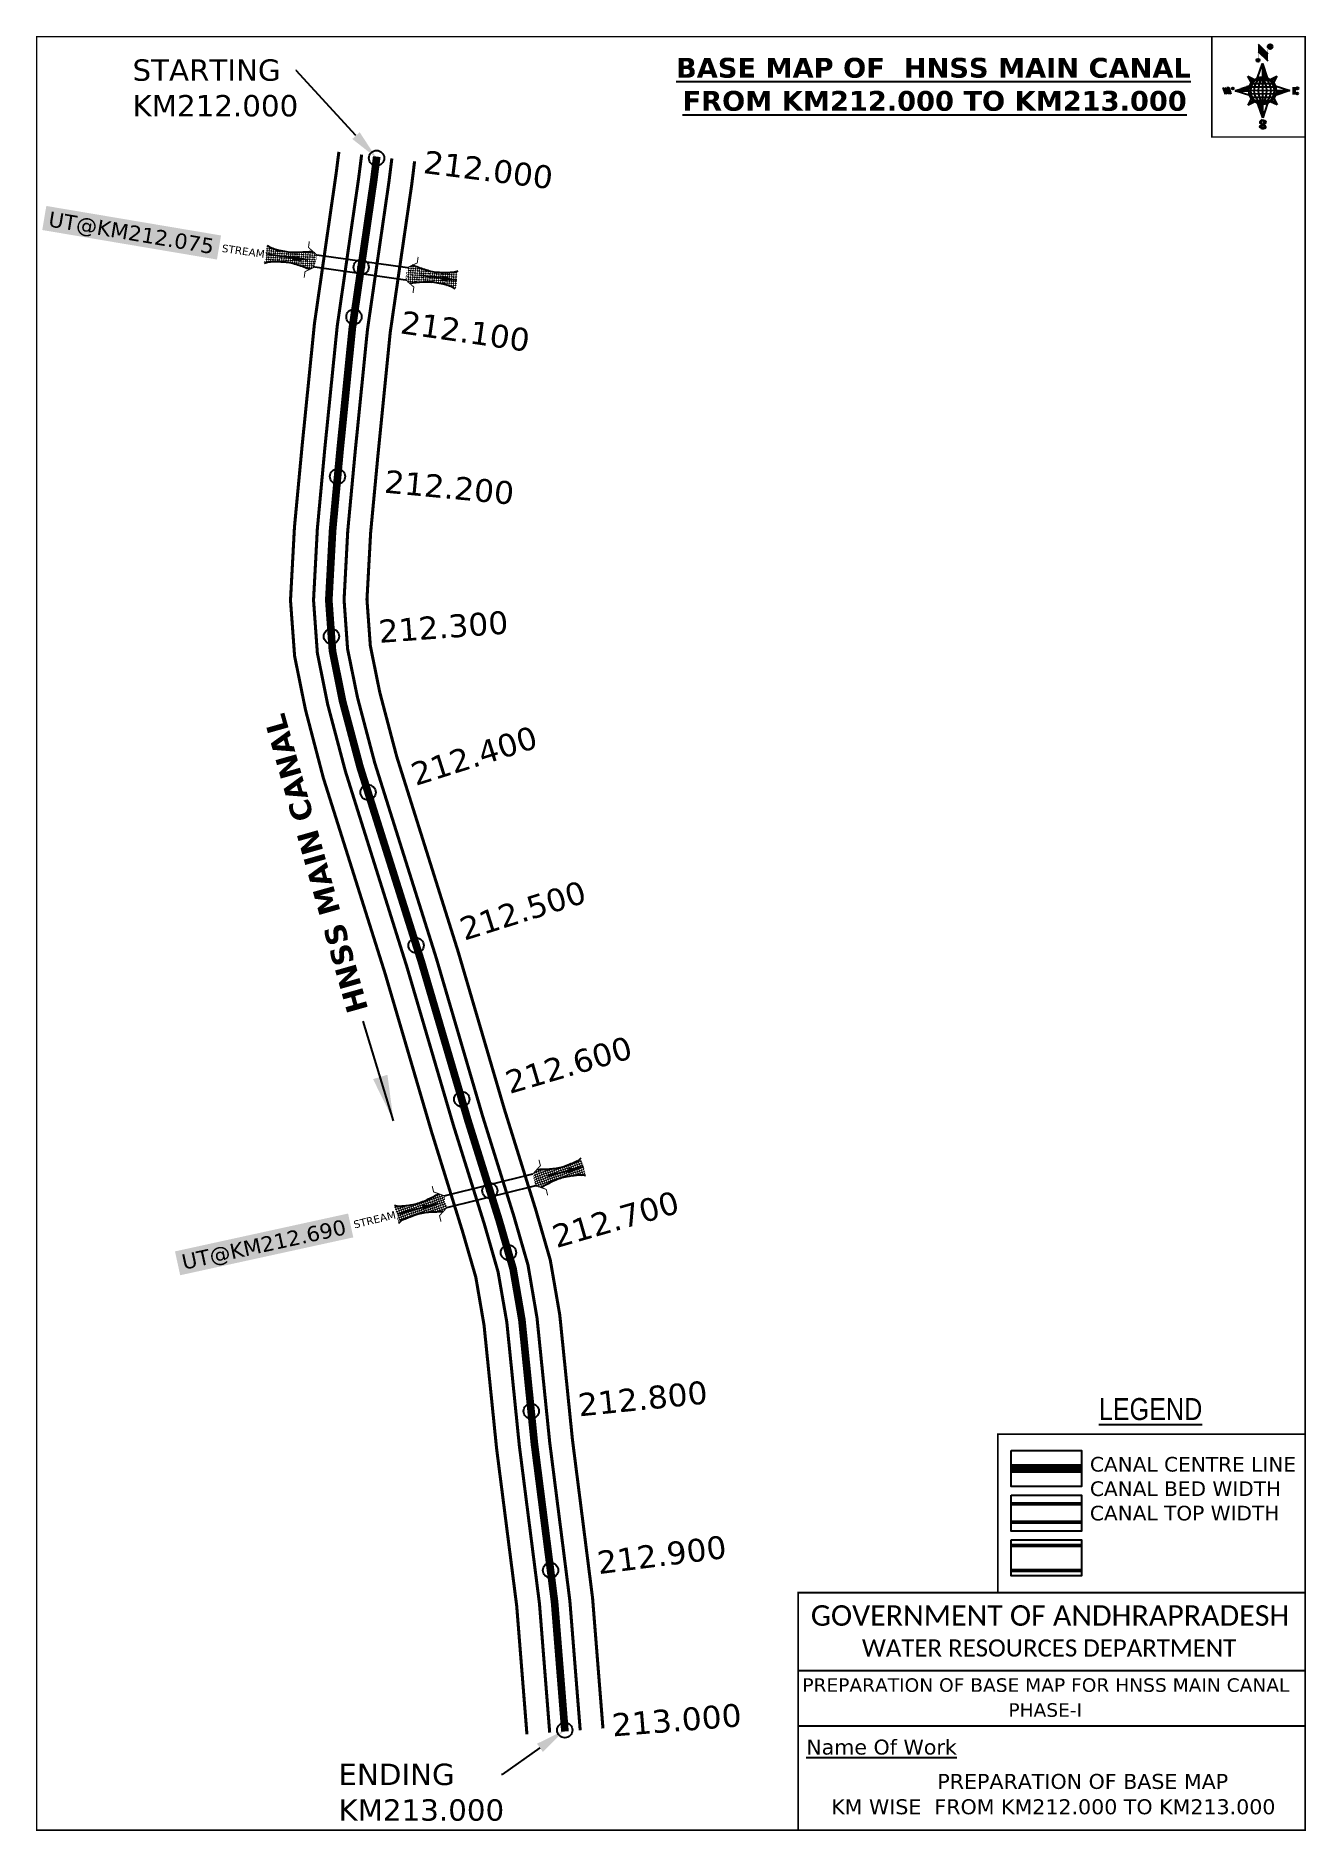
# Model space of a CAD drawing. Header units: inches. Extents: x 741730 to 742562, y 1632099 to 1633276.
import ezdxf
from ezdxf import colors
from ezdxf.entities.mleader import LeaderData, LeaderLine
from ezdxf.enums import TextEntityAlignment as Align
from ezdxf.math import Vec2, Vec3

# ---------------------------------------------------------------- set-up
doc = ezdxf.new("R2010")
doc.units = ezdxf.units.IN
doc.header["$MEASUREMENT"] = 0
doc.header["$PDMODE"] = 32
doc.header["$PDSIZE"] = 10
doc.linetypes.add('HIDDEN2', pattern=[0.1875, 0.125, -0.0625])
for name, color, linetype in [('AQUADUCT', 1, 'Continuous'), ('bord', 1, 'Continuous'), ('CANAL1', 1, 'Continuous'), ('CSMark', 72, 'Continuous'), ('DCBMS', 232, 'Continuous'), ('PAGE', 7, 'Continuous'), ('STRUCTURE', 5, 'Continuous'), ('TEXT', 7, 'Continuous')]:
    doc.layers.add(name, color=color, linetype=linetype)
doc.styles.add('ARIALN', font='ARIALN_1.TTF')
doc.styles.get("Standard").update_dxf_attribs({"font": 'verdana_0.ttf'})
doc.dimstyles.get("Standard").update_dxf_attribs({"dimtxt": 0.18, "dimasz": 0.18, "dimexe": 0.18, "dimexo": 0.0625, "dimgap": 0.09, "dimtad": 0, "dimtih": 1, "dimtoh": 1, "dimdec": 4, "dimzin": 0, "dimdsep": 46, "dimtxsty": 'Standard', "dimcen": 0.09, "dimadec": 0, "dimazin": 0, "dimtfac": 1, "dimtdec": 4, "dimtofl": 0, "dimtmove": 0, "dimatfit": 3, "dimfxl": 0, "dimtolj": 1, "dimtzin": 0, "dimarcsym": 0})
pattern_1 = [(267.297113149, (-8720374.938, 50637915.138), (10.5367255337, -0.497431438), [])]
pattern_2 = [(357.297113149, (-8720374.938, 50637915.138), (0.497431438, 10.5367255337), [])]

# ---------------------------------------------------------------- blocks, each defined once
blk = doc.blocks.new('*X16')
at = {"color": 0, "linetype": 'Continuous'}
for p, q in [((6321.6, 240.5), (6322.3, 241.2)), ((6321.6, 240.3), (6322.3, 241)), ((6321.6, 240.1), (6322.3, 240.8)), ((6321.6, 239.9), (6322.4, 240.7)), ((6321.6, 239.8), (6322.4, 240.6)), ((6321.6, 239.6), (6322.5, 240.5)), ((6321.6, 239.4), (6322.5, 240.3)), ((6321.6, 239.2), (6322.6, 240.2)), ((6321.7, 239.1), (6322.6, 240.1)), ((6321.8, 240.8), (6322.4, 241.4)), ((6321.8, 239), (6322.7, 240)), ((6321.8, 239), (6322.8, 239.9)), ((6321.9, 238.9), (6322.9, 239.8)), ((6322, 238.8), (6323, 239.7)), ((6322.1, 241.3), (6322.4, 241.6)), ((6322.1, 238.7), (6323.1, 239.6)), ((6322.2, 238.6), (6323.1, 239.6)), ((6322.3, 238.5), (6323.2, 239.5)), ((6322.4, 238.5), (6323.3, 239.4)), ((6322.5, 238.4), (6323.4, 239.3)), ((6322.7, 238.4), (6323.6, 239.3)), ((6322.8, 238.3), (6323.7, 239.2)), ((6322.9, 238.3), (6323.8, 239.1)), ((6323.1, 238.2), (6323.9, 239.1)), ((6323.2, 238.2), (6324, 239)), ((6323.3, 238.2), (6324.2, 239)), ((6323.5, 238.1), (6324.3, 238.9)), ((6323.7, 238.1), (6324.4, 238.9)), ((6323.8, 238.1), (6324.6, 238.8)), ((6324.1, 238.2), (6324.7, 238.8)), ((6324.3, 238.3), (6324.9, 238.8)), ((6324.6, 238.3), (6325.1, 238.8)), ((6324.8, 238.4), (6325.2, 238.8)), ((6325.1, 238.5), (6325.4, 238.8)), ((6325.4, 238.6), (6325.6, 238.8))]:
    blk.add_line(p, q, dxfattribs=at)
blk = doc.blocks.new('*X15')
at = {"color": 0, "linetype": 'Continuous'}
for p, q in [((6324.4, 240.3), (6324.5, 240.4)), ((6324.6, 240.3), (6324.8, 240.5)), ((6324.7, 240.2), (6325, 240.5)), ((6324.8, 240.2), (6325.2, 240.6)), ((6325, 240.1), (6325.5, 240.6)), ((6325.1, 240.1), (6325.6, 240.6)), ((6325.2, 240), (6325.8, 240.6)), ((6325.3, 240), (6326, 240.6)), ((6325.4, 239.9), (6326.1, 240.6)), ((6325.5, 239.8), (6326.2, 240.5)), ((6325.6, 239.8), (6326.3, 240.5)), ((6325.7, 239.7), (6326.5, 240.4)), ((6325.9, 239.6), (6326.6, 240.3)), ((6326, 239.5), (6326.7, 240.3)), ((6326, 239.4), (6326.8, 240.2)), ((6326.1, 239.3), (6327, 240.2)), ((6326.2, 239.3), (6327.1, 240.1)), ((6326.3, 239.2), (6327.1, 240)), ((6326.4, 239.1), (6327.2, 239.9)), ((6326.5, 239), (6327.3, 239.8)), ((6326.5, 238.9), (6327.4, 239.7)), ((6326.6, 238.8), (6327.5, 239.6)), ((6326.7, 238.7), (6327.5, 239.5)), ((6326.8, 238.6), (6327.6, 239.4)), ((6326.8, 238.5), (6327.7, 239.3)), ((6326.8, 236.5), (6327.4, 237)), ((6326.9, 238.3), (6327.8, 239.2)), ((6326.9, 238.2), (6327.9, 239.1)), ((6326.9, 236.8), (6327.6, 237.4)), ((6327, 238.1), (6327.8, 239)), ((6327, 237.9), (6327.8, 238.8)), ((6327, 237.8), (6327.8, 238.6)), ((6327, 237.6), (6327.8, 238.4)), ((6327, 237.4), (6327.8, 238.2)), ((6327, 237.3), (6327.8, 238)), ((6327, 237.1), (6327.8, 237.9))]:
    blk.add_line(p, q, dxfattribs=at)
blk = doc.blocks.new('H')
at = {"layer": 'bord', "extrusion": (0.000427885, 0.004792, 0.999988)}
h = blk.add_hatch(dxfattribs=at)
h.set_pattern_fill('LINE', color=8, scale=84.387686, angle=-2.7029, style=0)
h.set_pattern_definition(pattern_2)
h.paths.add_polyline_path([(-492, 786, -0.090992), (-448, 775), (-486, 912)])
h = blk.add_hatch(dxfattribs=at)
h.set_pattern_fill('LINE', color=8, scale=84.387686, angle=-92.7029, style=0)
h.set_pattern_definition(pattern_1)
h.paths.add_polyline_path([(-625, 665, -0.090992), (-615, 710), (-751, 671)])
h = blk.add_hatch(dxfattribs=at)
h.set_pattern_fill('LINE', color=8, scale=84.387686, angle=-2.7029, style=0)
h.set_pattern_definition(pattern_2)
h.paths.add_polyline_path([(-504, 533, -0.090992), (-549, 543), (-510, 406)])
h = blk.add_hatch(dxfattribs=at)
h.set_pattern_fill('LINE', color=8, scale=84.387686, angle=-92.7029, style=0)
h.set_pattern_definition(pattern_1)
h.paths.add_polyline_path([(-246, 647), (-372, 653, -0.090992), (-382, 609)])
for p, q in [((-519, 1020, -1217), (-435, 927, -1216)), ((-516, 1087, -1217), (-432, 994, -1217)), ((-538, 774, -1216), (-487, 906, -1216)), ((-487, 906, -1216), (-493, 780, -1216)), ((-487, 906, -1216), (-448, 769, -1216)), ((-865, 701, -1215), (-847, 638, -1215)), ((-847, 700, -1215), (-829, 637, -1215)), ((-829, 699, -1215), (-811, 636, -1215)), ((-829, 699, -1215), (-811, 698, -1215)), ((-811, 698, -1215), (-794, 635, -1215)), ((-752, 665, -1215), (-615, 704, -1215)), ((-627, 794, -1216), (-567, 760, -1216)), ((-627, 794, -1216), (-584, 747, -1215)), ((-599, 731, -1215), (-627, 794, -1216)), ((-421, 753, -1216), (-359, 781, -1216)), ((-359, 781, -1216), (-405, 739, -1216)), ((-359, 781, -1216), (-392, 721, -1215)), ((-379, 693, -1215), (-246, 641, -1215)), ((-213, 669, -1215), (-217, 601, -1215)), ((-752, 665, -1215), (-625, 659, -1215)), ((-619, 614, -1215), (-752, 665, -1215)), ((-639, 526, -1214), (-606, 585, -1215)), ((-639, 526, -1214), (-593, 568, -1215)), ((-577, 553, -1215), (-639, 526, -1214)), ((-511, 400, -1214), (-549, 537, -1214)), ((-460, 533, -1215), (-511, 400, -1214)), ((-505, 527, -1214), (-511, 400, -1214)), ((-371, 513, -1214), (-431, 546, -1215)), ((-371, 513, -1214), (-414, 560, -1215)), ((-399, 576, -1215), (-371, 513, -1214)), ((-246, 641, -1215), (-383, 603, -1215)), ((-373, 647, -1215), (-246, 641, -1215)), ((-197, 600, -1215), (-194, 668, -1215))]:
    blk.add_line(p, q, dxfattribs=at)
at = {"layer": 'bord', "color": 8, "linetype": 'ByBlock', "extrusion": (0.000427885, 0.004792, 0.999988)}
for p, q in [((-375, 679, -1215), (-620, 691, -1215)), ((-386, 711, -1215), (-605, 722, -1215)), ((-411, 744, -1216), (-578, 752, -1216)), ((-493, 780, -1216), (-505, 527, -1214)), ((-373, 647, -1215), (-625, 659, -1215)), ((-378, 616, -1215), (-623, 628, -1215)), ((-392, 585, -1215), (-611, 595, -1215)), ((-420, 555, -1215), (-587, 562, -1215))]:
    blk.add_line(p, q, dxfattribs=at)
at = {"layer": 'bord', "extrusion": (0.000427885, 0.004792, 0.999988), "elevation": -1212}
for points, const_width in [([(-522, 960), (-516, 1093)], 1.61), ([(-434, 933), (-428, 1066)], 1.61), ([(-870, 707), (-846, 706)], 0.642), ([(-829, 643), (-821, 678)], 0.642), ([(-793, 641), (-782, 694)], 0.642), ([(-223, 676), (-174, 673)], 0.706), ([(-829, 643), (-855, 644)], 0.642), ([(-811, 642), (-784, 641)], 0.642), ([(-177, 605), (-226, 607)], 0.706), ([(-195, 645), (-185, 644)], 0.706)]:
    blk.add_lwpolyline(points, dxfattribs=dict(at, const_width=const_width))
for points, const_width in [([(-414, 1073, 1), (-398, 1058, 1)], 22.3), ([(-530, 950, 1), (-520, 939, 1)], 14.8), ([(-776, 697, 1), (-769, 690, 1)], 8.9), ([(-180, 618, 1), (-173, 611, 1)], 9.79), ([(-178, 667, 1), (-171, 660, 1)], 9.79), ([(-490, 362, 1), (-498, 369, 1)], 11.1), ([(-525, 322, 1), (-533, 329, 1)], 11.1)]:
    blk.add_lwpolyline(points, format="xyb", close=True, dxfattribs=dict(at, const_width=const_width))
for points in [[(-537, 317), (-531, 310), (-520, 307), (-505, 307), (-494, 310), (-486, 318), (-487, 326), (-491, 333), (-494, 336), (-503, 341), (-522, 347), (-530, 352), (-534, 355), (-537, 363), (-537, 373), (-530, 381), (-520, 384), (-504, 384), (-493, 380), (-487, 373)], [(-522, 348), (-526, 354), (-528, 361), (-528, 371), (-526, 375), (-521, 381), (-515, 384)], [(-505, 307), (-499, 312), (-497, 319), (-497, 327), (-501, 335), (-509, 343)]]:
    blk.add_lwpolyline(points, dxfattribs=at)
at = {"layer": 'bord', "extrusion": (0.000427885, 0.004792, 0.999988)}
for centre, radius in [((-406, 1065, -1212), 22.3), ((-525, 944, -1212), 14.8), ((-773, 694, -1212), 8.9), ((-498, 659, -1212), 127), ((-177, 615, -1212), 9.79), ((-174, 663, -1212), 9.79), ((-494, 365, -1212), 11.1), ((-529, 325, -1212), 11.1)]:
    blk.add_circle(centre, radius, dxfattribs=at)
at = {"layer": 'bord', "color": 8, "linetype": 'ByBlock', "extrusion": (0.000427885, 0.004792, 0.999988)}
for centre, radius, start, end in [((-482, 658, -1212), 128, 94.9254, 259.6691), ((-437, 656, -1212), 141, 113.2864, 241.308), ((-316, 651, -1212), 222, 142.5892, 212.0053), ((-560, 662, -1212), 141, 293.2864, 61.308), ((-681, 668, -1212), 222, 322.5892, 32.0053), ((-515, 660, -1212), 128, 274.9254, 79.6691)]:
    blk.add_arc(centre, radius, start, end, dxfattribs=at)
at = {"layer": 'bord', "extrusion": (0.000427885, 0.004792, 0.999988)}
for points in [[(-516, 1093, -1212), (-431, 1000, -1212), (-519, 1026, -1212), (-434, 933, -1212)], [(-864, 707, -1212), (-846, 706, -1212), (-846, 644, -1212), (-829, 643, -1212)], [(-829, 705, -1212), (-811, 704, -1212), (-811, 642, -1212), (-793, 641, -1212)], [(-193, 674, -1212), (-197, 606, -1212), (-213, 675, -1212), (-216, 607, -1212)]]:
    blk.add_solid(points, dxfattribs=at)
at = {"layer": 'bord', "extrusion": (0.000427885, 0.004792, 0.999988), "xscale": 7.977342409717546, "yscale": 7.977342408231451, "zscale": 7.977342408476333, "rotation": 138.0840426661453}
for name, p in [('*X15', (38301, -31929, -1212)), ('*X16', (38314, -31951, -1212))]:
    blk.add_blockref(name, p, dxfattribs=at)
blk = doc.blocks.new('UT')
at = {"layer": 'STRUCTURE'}
h = blk.add_hatch(dxfattribs=at)
h.set_pattern_fill('DASH', color=150, scale=8, angle=-39.6278, style=0)
h.set_pattern_definition([(320.372247933, (-4370.464, -6260.8811), (1.40800153113, 0.132407282), [1, -1])])
h.paths.add_polyline_path([(765163, 1700681.9), (765165.6, 1700680.6), (765167.2, 1700680.3), (765169.1, 1700680), (765172.4, 1700679.6), (765176.4, 1700679.3), (765179.5, 1700679.5), (765183.1, 1700679.9), (765187.7, 1700680.9), (765188.9, 1700681.2), (765193.1, 1700682.2), (765196.1, 1700680.2), (765196.1, 1700672.2), (765193.1, 1700670.2), (765190.5, 1700670.8), (765188.1, 1700671.3), (765185.5, 1700671.8), (765183.6, 1700672.1), (765181, 1700672.5), (765180.3, 1700672.5), (765178.5, 1700672.6), (765176.7, 1700672.6), (765174.6, 1700672.5), (765172.5, 1700672.3), (765170.4, 1700672), (765168.5, 1700671.7), (765166.1, 1700671.2), (765165, 1700670.8), (765163, 1700669.7)])
h.paths.add_polyline_path([(765259.1, 1700682.2), (765256.1, 1700680.2), (765256.1, 1700672.2), (765259.1, 1700670.2), (765261.9, 1700671), (765264.4, 1700671.6), (765266.4, 1700672), (765269.1, 1700672.5), (765272.7, 1700673), (765276.1, 1700673.1), (765278.6, 1700672.9), (765281.2, 1700672.7), (765283.9, 1700672.3), (765286.4, 1700671.9), (765288, 1700671.3), (765289.2, 1700670.6), (765289.1, 1700682.7), (765287.6, 1700681.8), (765285.7, 1700681.2), (765283, 1700680.7), (765281.2, 1700680.4), (765276.7, 1700679.9), (765272.7, 1700679.9), (765268.7, 1700680.3), (765264.8, 1700681), (765261.2, 1700681.7)])
at = {"layer": 'STRUCTURE', "color": 150, "const_width": 0.628}
for points in [[(765190.1, 1700688.2), (765190.1, 1700684.2), (765196.1, 1700680.2), (765256.1, 1700680.2), (765262.1, 1700684.2), (765262.1, 1700688.2)], [(765190.1, 1700664.2), (765190.1, 1700668.2), (765196.1, 1700672.2), (765256.1, 1700672.2), (765262.1, 1700668.2), (765262.1, 1700664.2)]]:
    blk.add_lwpolyline(points, dxfattribs=at)
at = {"layer": 'STRUCTURE', "color": 150}
for points in [[(765196.1, 1700680.2), (765256.1, 1700680.2)], [(765196.1, 1700672.2), (765256.1, 1700672.2)], [(765196.1, 1700672.2), (765256.1, 1700672.2)]]:
    blk.add_lwpolyline(points, dxfattribs=at)
at = {"layer": 'STRUCTURE', "color": 0}
blk.add_circle((765226.1, 1700676.2), 1.89, dxfattribs=at)
at = {"layer": 'STRUCTURE', "color": 150}
for points in [[(765163, 1700681.9), (765164.4, 1700681.1), (765167.9, 1700680.2), (765171.2, 1700679.8), (765176.1, 1700679.4), (765184.7, 1700680.3), (765193.1, 1700682.2)], [(765289.1, 1700682.7), (765287.8, 1700681.9), (765284.3, 1700680.9), (765280.9, 1700680.4), (765276.1, 1700679.8), (765267.4, 1700680.5), (765259.1, 1700682.2)], [(765163, 1700669.7), (765164.3, 1700670.6), (765167.8, 1700671.6), (765171.2, 1700672.1), (765176, 1700672.6), (765184.7, 1700672), (765193.1, 1700670.2)], [(765289.2, 1700670.6), (765287.8, 1700671.4), (765284.2, 1700672.3), (765280.9, 1700672.7), (765276.1, 1700673.1), (765267.4, 1700672.2), (765259.1, 1700670.2)]]:
    blk.add_spline(points, degree=3, dxfattribs=at)
at = {"layer": 'STRUCTURE', "color": 0}
blk.add_text('STREAM', height=5, dxfattribs=at).set_placement((765148.2, 1700675.8), align=Align.MIDDLE_CENTER)
for points in [[(765190.9, 1700676), (765164.2, 1700675.8)], [(765289.3, 1700676.7), (765265.4, 1700676.4)]]:
    blk.add_leader(points, dimstyle='Standard', override={"dimasz": 10, "dimgap": 0.09, "dimtad": 0}, dxfattribs=at)

msp = doc.modelspace()

# ---------------------------------------------------------------- linework, layer by layer
at = {"color": 3}
for p in [(741952.9, 1633195.7), (741938.1, 1633091.7), (741927.3, 1632987.1), (741923.3, 1632882.3), (741947.3, 1632780.1), (741978.8, 1632679.8), (742008.7, 1632579), (742039.3, 1632478.5), (742054.2, 1632374.6), (742066.9, 1632270.3), (742076.2, 1632165.6)]:
    msp.add_point(p, dxfattribs=at)
at = {"layer": 'CANAL1', "color": 200, "const_width": 2}
for points in [[(741928.2, 1633199.8), (741926.3, 1633184.9), (741912.2, 1633087.3), (741904.1, 1633007), (741899.1, 1632953.9), (741896.5, 1632905.9), (741899.2, 1632869.4), (741906.3, 1632834.3), (741918, 1632789.6), (741958.5, 1632661.3), (741988.9, 1632557.7), (742009.2, 1632492.4), (742017.9, 1632462.4), (742023.3, 1632430.9), (742031.5, 1632350.3), (742044.7, 1632246.9), (742051.4, 1632162.8)], [(741977.8, 1633193.6), (741975.9, 1633178.2), (741961.8, 1633081.2), (741953.9, 1633002.2), (741949, 1632950.2), (741946.6, 1632906.4), (741948.8, 1632876.2), (741955, 1632845.6), (741966.1, 1632803.5), (742006.3, 1632675.8), (742036.7, 1632572.2), (742057.1, 1632506.8), (742066.7, 1632473.6), (742072.9, 1632437.7), (742081.2, 1632356), (742094.4, 1632252.1), (742101.2, 1632166.7)]]:
    msp.add_lwpolyline(points, dxfattribs=at)
at = {"layer": 'CANAL1', "color": 5, "const_width": 2}
for points in [[(741943.1, 1633198), (741941.2, 1633182.9), (741927.1, 1633085.5), (741919, 1633005.6), (741914.1, 1632952.8), (741911.6, 1632906), (741914.1, 1632871.4), (741920.9, 1632837.6), (741932.5, 1632793.8), (741972.8, 1632665.6), (742003.2, 1632562), (742023.6, 1632496.8), (742032.5, 1632465.8), (742038.2, 1632433), (742046.4, 1632352.1), (742059.6, 1632248.5), (742066.3, 1632164)], [(742086.3, 1632165.5), (742079.5, 1632250.5), (742066.3, 1632354.3), (742058, 1632435.7), (742052.1, 1632470.3), (742042.8, 1632502.5), (742022.4, 1632567.8), (741992, 1632671.5), (741951.7, 1632799.4), (741940.4, 1632842.2), (741933.9, 1632874.1), (741931.6, 1632906.2), (741934, 1632951.3), (741938.9, 1633003.6), (741946.9, 1633083.1), (741961, 1633180.2), (741962.9, 1633195.5)]]:
    msp.add_lwpolyline(points, dxfattribs=at)
at = {"layer": 'CANAL1', "color": 1, "linetype": 'HIDDEN2', "ltscale": 100, "const_width": 5}
msp.add_lwpolyline([(741953, 1633196.7), (741951.1, 1633181.6), (741937, 1633084.3), (741929, 1633004.6), (741924.1, 1632952), (741921.6, 1632906.1), (741924, 1632872.8), (741930.6, 1632839.9), (741942.1, 1632796.6), (741942.1, 1632796.6), (741982.4, 1632668.6), (742012.8, 1632564.9), (742033.2, 1632499.6), (742042.3, 1632468), (742048.1, 1632434.3), (742056.3, 1632353.2), (742069.5, 1632249.5), (742076.3, 1632164.7)], dxfattribs=at)
at = {"layer": 'CANAL1', "color": 1, "linetype": 'HIDDEN2', "ltscale": 100, "const_width": 6, "elevation": -0.4}
msp.add_lwpolyline([(742414.8, 1632337), (742368.7, 1632337)], dxfattribs=at)
at = {"layer": 'CANAL1', "color": 5, "const_width": 2.4, "elevation": -0.4}
for points in [[(742414.8, 1632313.8), (742368.7, 1632313.8)], [(742414.8, 1632301.8), (742368.7, 1632301.8)]]:
    msp.add_lwpolyline(points, dxfattribs=at)
at = {"layer": 'CANAL1', "color": 200, "const_width": 2.4, "elevation": -0.4}
for points in [[(742414.8, 1632286.5), (742368.7, 1632286.5)], [(742414.8, 1632270.1), (742368.7, 1632270.1)]]:
    msp.add_lwpolyline(points, dxfattribs=at)
at = {"layer": 'PAGE', "const_width": 1}
msp.add_lwpolyline([(741730.2, 1633275.3), (741730.2, 1632100), (742561.2, 1632100), (742561.2, 1633275.3), (741730.2, 1633275.3)], dxfattribs=at)
at = {"layer": 'PAGE'}
for points, const_width in [([(742561.2, 1633275.3), (742500.1, 1633275.3), (742500.1, 1633209.5), (742561.2, 1633209.5)], 1), ([(742561.2, 1632255.7), (742359.9, 1632255.7), (742359.9, 1632359.5), (742561.2, 1632359.5)], 1.2), ([(742229.1, 1632255.7), (742561.2, 1632255.7), (742561.2, 1632100), (742229.1, 1632100)], 1.2)]:
    msp.add_lwpolyline(points, close=True, dxfattribs=dict(at, const_width=const_width))
at = {"layer": 'PAGE', "elevation": -0.4}
for points in [[(742368.7, 1632348.8), (742414.8, 1632348.8), (742414.8, 1632325.3), (742368.7, 1632325.3)], [(742368.7, 1632319.5), (742414.8, 1632319.5), (742414.8, 1632296), (742368.7, 1632296)], [(742368.7, 1632290.3), (742414.8, 1632290.3), (742414.8, 1632266.7), (742368.7, 1632266.7)]]:
    msp.add_lwpolyline(points, close=True, dxfattribs=at)
at = {"layer": 'PAGE'}
for points in [[(742229.1, 1632204.7), (742561.2, 1632204.7)], [(742229.1, 1632168.3), (742561.2, 1632168.3)]]:
    msp.add_lwpolyline(points, dxfattribs=at)
at = {"layer": 'STRUCTURE', "color": 0}
for p in [(741942.8, 1633124.2), (742027.1, 1632519.1)]:
    msp.add_point(p, dxfattribs=at)

# ---------------------------------------------------------------- block references
at = {"layer": 'AQUADUCT', "color": 1, "xscale": 0.0703495379661093, "yscale": 0.07034953800030053, "zscale": 0.07034953795990817, "rotation": 3.078330607406165}
msp.add_blockref('H', (742570.8, 1633195.9, 85.4), dxfattribs=at)
at = {"layer": 'STRUCTURE', "color": 0}
for p, rotation in [((-255238.4, 57211.7), 351.9013859562402), ((405283.3, -201731.2), 13.82265541149046)]:
    msp.add_blockref('UT', p, dxfattribs=dict(at, rotation=rotation))

# ---------------------------------------------------------------- texts
at = {"layer": 'CANAL1', "insert": (741934.3, 1632633.2), "char_height": 14, "width": 205.129, "attachment_point": 1, "rotation": 105.8127}
msp.add_mtext('\\pi0.96322;{\\fVerdana|b1|i0|c0|p34;HNSS MAIN CANAL}', dxfattribs=at)
at = {"layer": 'CSMark', "color": 1}
for s, rotation, p in [('212.000', 352.8261, (741983.9, 1633193.4)), ('212.100', 351.7387, (741968.9, 1633088.4)), ('212.200', 354.649, (741958.2, 1632984)), ('212.300', 4.176, (741954.2, 1632885.5)), ('212.400', 17.4775, (741976.2, 1632791.4)), ('212.500', 17.4775, (742008.1, 1632690)), ('212.600', 16.3545, (742037.9, 1632589.6)), ('212.700', 16.1148, (742068.6, 1632488.6)), ('212.800', 5.7938, (742084.9, 1632378.6)), ('212.900', 7.2606, (742097.5, 1632275.2)), ('213.000', 4.5571, (742107.1, 1632168.9))]:
    msp.add_text(s, height=15, rotation=rotation, dxfattribs=at).set_placement(p, align=Align.MIDDLE_LEFT)
at = {"layer": 'PAGE', "extrusion": (0.000201441, 0.004807, 0.999988), "style": 'ARIALN'}
msp.add_text('%%ULEGEND', height=14.4, rotation=359.9999, dxfattribs=at).set_placement((742459.9, 1632356.4, 7996.1), align=Align.MIDDLE)
at = {"layer": 'PAGE', "extrusion": (0.000201441, 0.004807, 0.999988)}
for s, height, p in [('PREPARATION OF BASE MAP FOR HNSS MAIN CANAL', 8.878, (742231.8, 1632171.1, 7995.2)), ('%%UName Of Work', 9.822, (742234.4, 1632130, 7993.8))]:
    msp.add_text(s, height=height, rotation=359.9999, dxfattribs=at).set_placement(p)
for s, height, p in [('PHASE-I', 8.88, (742390.9, 1632159.2, 7995.1)), ('PREPARATION OF BASE MAP', 9.822, (742415.5, 1632112.4, 7993.9)), ('KM WISE  FROM KM212.000 TO KM213.000', 9.822, (742396.2, 1632095.8, 7993.9))]:
    msp.add_text(s, height=height, rotation=359.9999, dxfattribs=at).set_placement(p, align=Align.MIDDLE_CENTER)
at = {"layer": 'PAGE', "extrusion": (0.000201441, 0.004807, 0.999988), "attachment_point": 1, "text_direction": (1, -1e-06, -0.000201)}
for s, insert, char_height, width in [('CANAL CENTRE LINE CANAL BED WIDTH {\\H2.3741x; }CANAL TOP WIDTH{\\H1.9188x; }', (742420.2, 1632344.6, -0.4), 9.6, 168.926), ('\\pi3.5885;{\\fCalibri|b0|i0|c0|p34;\\H1.3333x;GOVERNMENT OF ANDHRAPRADESH\\P\\pi37.073;\\H0.83998x;WATER RESOURCES DEPARTMENT}', (742233.8, 1632247.4, -1.3), 10.059, 321.276)]:
    msp.add_mtext(s, dxfattribs=dict(at, insert=insert, char_height=char_height, width=width))
at = {"layer": 'STRUCTURE', "color": 5, "char_height": 10, "width": 110.08, "attachment_point": 1, "bg_fill": 1, "box_fill_scale": 1.3, "bg_fill_color": 7, "bg_fill_true_color": 16777215, "bg_fill_transparency": 4390977}
for s, insert, rotation in [('UT@KM212.075', (741739, 1633160.9), 350.412), ('UT@KM212.690', (741824.4, 1632477), 12.3332)]:
    msp.add_mtext(s, dxfattribs=dict(at, insert=insert, rotation=rotation))
at = {"layer": 'TEXT', "color": 1, "insert": (742127.3, 1633261.4), "char_height": 13, "width": 379.826, "attachment_point": 1}
msp.add_mtext('\\pi21.755;{\\fVerdana|b1|i0|c0|p34;\\LBASE MAP OF  HNSS MAIN CANAL \\P\\pi26.025;FROM KM212.000 TO KM213.000}', dxfattribs=at)

# ---------------------------------------------------------------- leaders
at = {"layer": 'CANAL1'}
msp.add_leader([(741964, 1632564.9), (741944.2, 1632630.2)], dimstyle='Standard', override={"dimasz": 30, "dimgap": 0.09, "dimtad": 0}, dxfattribs=at)
at = {"layer": 'DCBMS', "color": 5}
ml = msp.add_multileader_mtext('Standard', dxfattribs=at)
ml.set_content('STARTING\\PKM212.000', color=5)
ml.set_leader_properties()
ml.build(insert=Vec2(0, 0))
ml.multileader.update_dxf_attribs({"dogleg_length": 0.36, "arrow_head_size": 20})
ctx = ml.context
ctx.base_point, ctx.char_height, ctx.arrow_head_size, ctx.landing_gap_size, ctx.plane_origin = Vec3(741792.9, 1633253.2), 14, 20, 0.09, Vec3(742422.2, 1633271.6)
notes = []
notes.append((ctx, [(0, (1, 1, 0), (741900.3, 1633253.2), (-1, 0), 0.36, [(0, [(741952.9, 1633195.7)], 0, [])])]))
ctx.mtext.insert, ctx.mtext.flow_direction = Vec3(741793, 1633260.4), 5
ml = msp.add_multileader_mtext('Standard', dxfattribs=at)
ml.set_content('ENDING \\PKM213.000', color=5)
ml.set_leader_properties()
ml.build(insert=Vec2(0, 0))
ml.multileader.update_dxf_attribs({"dogleg_length": 0.36, "arrow_head_size": 20})
ctx = ml.context
ctx.base_point, ctx.char_height, ctx.arrow_head_size, ctx.landing_gap_size, ctx.plane_origin = Vec3(741927.8, 1632136.4), 14, 20, 0.09, Vec3(742006.7, 1632177.6)
notes.append((ctx, [(0, (1, 1, 0), (742035.2, 1632136.4), (-1, 0), 0.36, [(0, [(742076.2, 1632165.6)], 0, [])])]))
ctx.mtext.insert, ctx.mtext.width, ctx.mtext.flow_direction = Vec3(741927.9, 1632143.6), 108.896, 5
for ctx, leaders in notes:
    for number, flags, end, landing, length, lines in leaders:
        leader = LeaderData()
        leader.index, (leader.has_last_leader_line, leader.has_dogleg_vector, leader.attachment_direction) = number, flags
        leader.last_leader_point, leader.dogleg_vector, leader.dogleg_length = Vec3(end), Vec3(landing), length
        for number, points, colour, breaks in lines:
            line = LeaderLine()
            line.index, line.vertices, line.color, line.breaks = number, Vec3.list(points), colors.encode_raw_color(colour), breaks
            leader.lines.append(line)
        ctx.leaders.append(leader)

doc.saveas('drawing.dxf')
